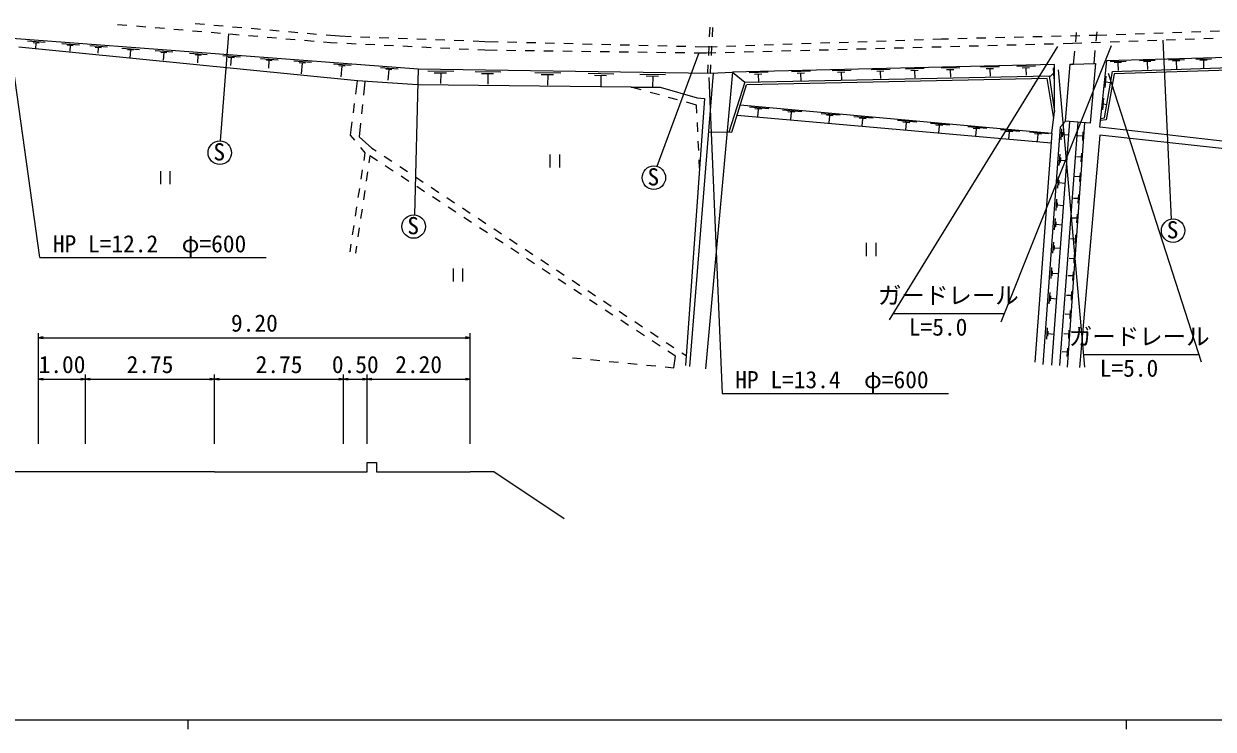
# Model space of a CAD drawing. Units: millimetres at full size, sheet at 1:1000, with parts at other scales. Extents: x 40000 to 680000, y 20000 to 380000.
# Drawn here: x 150522 to 277266, y 204000 to 279155 of the extents above; entities that cross this region are included whole.
import ezdxf
from ezdxf.enums import TextEntityAlignment as Align

# ---------------------------------------------------------------- set-up
doc = ezdxf.new("R2010")
doc.units = ezdxf.units.MM
doc.header["$LTSCALE"] = 1000
for name, color, linetype, lineweight in [('M-BGD', 7, 'Continuous', 13), ('M-STR-HTXT', 7, 'Continuous', 13), ('M-STR-STR1', 1, 'Continuous', 13), ('M-TTL-BAND', 7, 'Continuous', 25)]:
    doc.layers.add(name, color=color, linetype=linetype, lineweight=lineweight)
doc.styles.add('ＭＳ ゴシック', font='')
doc.styles.get('ＭＳ ゴシック').set_extended_font_data('MS Gothic')

# ---------------------------------------------------------------- blocks, each defined once
blk = doc.blocks.new('open_arrow')
at = {"color": 0, "linetype": 'Continuous', "lineweight": -2}
blk.add_lwpolyline([(7.5, 1.25), (0, 0), (7.5, -1.25)], dxfattribs=at)

msp = doc.modelspace()

# ---------------------------------------------------------------- linework, layer by layer
at = {"layer": 'M-BGD'}
for p, q in [((160524, 279097), (161520, 279012)), ((162516, 278927), (163513, 278842)), ((169775, 279068), (168779, 279155)), ((171768, 278896), (170772, 278982)), ((149279, 277607), (192549, 274360)), ((164509, 278757), (165505, 278672)), ((166502, 278587), (167498, 278502)), ((168495, 278417), (169491, 278332)), ((170487, 278247), (171484, 278162)), ((172346, 278088), (171453, 266670)), ((172480, 278077), (173477, 277992)), ((173761, 278723), (172764, 278809)), ((174473, 277907), (175469, 277822)), ((175753, 278550), (174757, 278637)), ((176466, 277737), (177462, 277652)), ((177746, 278378), (176749, 278464)), ((179738, 278205), (178742, 278291)), ((181731, 278032), (180734, 278119)), ((184152, 277822), (182727, 277946)), ((185409, 277775), (184152, 277822)), ((187408, 277700), (186409, 277738)), ((189406, 277625), (188407, 277663)), ((191405, 277550), (190406, 277587)), ((223607, 277780), (223657, 278779)), ((223901, 277770), (223951, 278769)), ((251054, 277583), (250055, 277559)), ((253054, 277632), (252054, 277607)), ((255053, 277681), (254054, 277656)), ((257053, 277729), (256053, 277705)), ((259052, 277778), (258052, 277754)), ((261051, 277827), (260052, 277802)), ((263051, 277876), (262051, 277851)), ((264784, 277918), (264051, 277900)), ((265941, 277957), (264784, 277918)), ((265945, 275229), (356785, 277904)), ((267940, 278025), (266940, 277991)), ((269939, 278093), (268939, 278059)), ((271938, 278160), (270938, 278127)), ((273936, 278228), (272937, 278194)), ((275935, 278296), (274936, 278262)), ((276263, 277572), (277262, 277607)), ((277934, 278364), (276935, 278330)), ((186076, 273063), (149999, 276653)), ((150923, 277325), (152800, 277185)), ((151505, 277169), (152156, 277121)), ((151821, 277102), (151780, 276524)), ((154567, 277052), (156444, 276911)), ((155149, 276896), (155801, 276847)), ((155465, 276829), (155424, 276251)), ((157562, 276827), (159440, 276686)), ((158144, 276671), (158796, 276622)), ((158461, 276604), (158419, 276026)), ((160986, 276570), (162863, 276430)), ((161568, 276414), (162219, 276365)), ((161884, 276347), (161817, 275529)), ((164534, 276304), (166411, 276163)), ((178458, 277567), (179455, 277482)), ((180451, 277397), (181448, 277312)), ((182444, 277227), (183209, 277161)), ((183209, 277161), (183933, 277127)), ((184932, 277079), (185930, 277031)), ((186929, 276983), (187928, 276935)), ((188927, 276887), (189926, 276839)), ((190925, 276791), (191924, 276743)), ((193404, 277475), (192404, 277512)), ((192922, 276694), (193921, 276646)), ((195402, 277400), (194403, 277437)), ((194920, 276598), (195919, 276550)), ((197401, 277325), (196401, 277362)), ((196918, 276502), (197917, 276454)), ((199657, 277240), (198400, 277287)), ((198915, 276406), (199639, 276372)), ((199639, 276372), (200949, 276354)), ((201078, 277206), (199657, 277240)), ((201949, 276341), (202949, 276327)), ((203077, 277158), (202077, 277182)), ((203949, 276314), (204949, 276301)), ((205077, 277110), (204077, 277134)), ((207076, 277062), (206076, 277086)), ((209075, 277014), (208076, 277038)), ((211075, 276966), (210075, 276990)), ((213074, 276918), (212075, 276942)), ((215074, 276869), (214074, 276894)), ((217073, 276821), (216073, 276845)), ((219073, 276773), (218073, 276797)), ((221072, 276725), (220072, 276749)), ((223492, 276667), (222072, 276701)), ((224414, 276699), (223492, 276667)), ((223506, 275783), (223556, 276781)), ((223799, 275773), (223850, 276772)), ((226412, 276767), (225413, 276733)), ((228411, 276835), (227412, 276801)), ((230410, 276904), (229411, 276870)), ((232409, 276972), (231409, 276938)), ((233271, 276319), (234270, 276345)), ((234408, 277041), (233408, 277006)), ((235270, 276372), (236270, 276398)), ((236407, 277109), (235407, 277075)), ((237269, 276424), (238269, 276451)), ((238405, 277177), (237406, 277143)), ((239269, 276477), (240268, 276503)), ((240404, 277246), (239405, 277211)), ((241268, 276530), (242268, 276556)), ((242403, 277314), (241404, 277280)), ((243267, 276582), (244267, 276608)), ((244402, 277382), (243402, 277348)), ((245267, 276635), (246266, 276661)), ((246401, 277451), (245401, 277417)), ((247266, 276687), (248266, 276714)), ((248321, 277516), (247400, 277485)), ((249055, 277534), (248321, 277516)), ((249265, 276740), (250265, 276766)), ((251265, 276793), (252264, 276819)), ((253264, 276845), (254263, 276872)), ((255263, 276898), (256263, 276924)), ((257262, 276950), (258262, 276977)), ((259262, 277003), (260261, 277029)), ((261261, 277056), (262278, 277082)), ((262278, 277082), (263271, 277117)), ((264270, 277152), (265270, 277187)), ((266269, 277222), (267268, 277257)), ((268268, 277292), (269267, 277327)), ((270267, 277362), (271266, 277397)), ((271899, 277419), (272778, 258347)), ((272265, 277432), (273265, 277467)), ((274264, 277502), (275264, 277537)), ((165116, 276148), (165768, 276099)), ((165432, 276081), (165365, 275263)), ((168186, 276030), (170064, 275889)), ((168768, 275874), (169420, 275825)), ((169085, 275807), (169017, 274989)), ((171734, 275764), (173612, 275623)), ((172316, 275608), (172968, 275559)), ((172633, 275540), (172566, 274723)), ((175752, 275462), (177629, 275322)), ((176334, 275306), (176985, 275258)), ((176650, 275239), (176583, 274421)), ((179300, 275196), (181177, 275055)), ((179882, 275040), (180534, 274991)), ((205949, 276287), (206948, 276274)), ((207948, 276260), (208948, 276247)), ((209948, 276234), (210948, 276220)), ((211948, 276207), (212948, 276194)), ((213948, 276180), (214948, 276167)), ((215948, 276153), (216948, 276140)), ((217947, 276127), (218947, 276113)), ((222466, 276066), (217980, 263963)), ((219947, 276100), (220947, 276087)), ((221947, 276073), (223257, 276056)), ((223257, 276056), (224274, 276082)), ((225274, 276109), (226273, 276135)), ((227273, 276161), (228272, 276188)), ((229272, 276214), (230272, 276240)), ((231271, 276267), (232271, 276293)), ((265197, 268134), (265945, 275229)), ((266303, 275144), (267978, 275185)), ((266531, 274081), (307916, 275411)), ((266709, 275047), (267493, 275071)), ((307317, 275121), (266725, 273825)), ((269419, 275235), (271093, 275277)), ((269824, 275138), (270608, 275163)), ((270230, 275079), (270247, 274278)), ((272516, 275302), (274191, 275343)), ((272922, 275205), (273705, 275229)), ((273327, 275146), (273345, 274345)), ((275418, 275387), (277093, 275429)), ((275824, 275290), (276607, 275314)), ((276229, 275231), (276247, 274430)), ((180198, 274973), (180090, 273836)), ((183525, 274879), (185402, 274739)), ((184106, 274723), (184758, 274674)), ((184423, 274656), (184314, 273519)), ((188524, 274504), (190402, 274363)), ((189106, 274348), (189758, 274299)), ((189423, 274281), (189314, 273144)), ((192549, 274360), (192149, 258803)), ((192549, 274360), (223704, 273882)), ((193588, 274150), (196335, 274096)), ((194252, 273940), (195554, 273924)), ((194954, 273846), (194930, 272785)), ((198621, 274073), (201367, 274019)), ((199284, 273863), (200586, 273847)), ((199986, 273769), (199962, 272708)), ((204992, 273975), (207738, 273921)), ((210663, 273888), (213409, 273834)), ((216174, 273804), (218920, 273749)), ((223966, 273895), (221470, 242656)), ((226041, 274000), (223150, 242387)), ((223410, 273887), (223455, 274784)), ((223704, 273882), (223749, 274774)), ((223704, 273882), (226041, 274000)), ((260361, 274802), (226041, 274000)), ((226041, 274000), (227359, 272922)), ((229829, 273989), (227816, 273942)), ((228398, 273801), (229178, 273822)), ((234347, 274094), (232334, 274047)), ((232917, 273907), (233697, 273928)), ((233297, 273839), (233338, 273111)), ((238673, 274195), (236660, 274148)), ((237243, 274008), (238023, 274029)), ((237622, 273940), (237664, 273212)), ((242835, 274293), (240823, 274246)), ((241405, 274105), (242185, 274126)), ((241785, 274038), (241826, 273310)), ((246478, 274378), (244465, 274331)), ((245047, 274190), (245827, 274211)), ((245427, 274123), (245469, 273395)), ((250278, 274467), (248265, 274420)), ((248847, 274279), (249627, 274300)), ((249227, 274212), (249269, 273484)), ((254499, 274565), (252486, 274518)), ((253069, 274378), (253849, 274399)), ((253448, 274310), (253490, 273582)), ((258343, 274655), (256330, 274608)), ((256912, 274468), (257693, 274489)), ((257292, 274400), (257334, 273672)), ((260196, 273867), (259905, 273541)), ((260223, 274449), (260301, 273300)), ((260370, 269804), (260361, 274802)), ((261515, 268766), (262016, 274842)), ((262016, 274842), (262378, 274837)), ((264725, 274907), (264171, 268578)), ((264564, 274908), (264725, 274907)), ((265691, 269120), (266531, 274081)), ((266725, 273825), (265861, 268910)), ((267115, 274988), (267132, 274187)), ((185901, 271670), (186076, 273063)), ((192474, 272642), (186076, 273063)), ((186872, 273011), (186719, 271553)), ((215240, 272398), (192474, 272642)), ((205655, 273765), (206958, 273749)), ((206357, 273671), (206334, 272610)), ((211326, 273678), (212629, 273662)), ((212028, 273584), (212005, 272523)), ((216837, 273593), (218140, 273577)), ((217540, 273499), (217516, 272438)), ((227359, 272922), (225668, 267617)), ((225972, 267613), (227542, 272666)), ((227359, 272922), (259782, 273619)), ((259567, 273320), (227542, 272666)), ((228778, 273734), (228820, 273006)), ((260277, 269068), (259567, 273320)), ((259782, 273619), (260370, 269804)), ((265832, 273575), (265717, 272382)), ((265863, 272971), (266255, 272905)), ((216316, 272106), (215240, 272398)), ((215240, 272398), (218321, 272398)), ((218246, 271582), (217281, 271844)), ((218321, 272398), (222292, 271251)), ((220176, 271057), (219211, 271319)), ((222292, 271251), (223064, 271198)), ((265581, 271235), (265462, 269972)), ((185652, 269686), (185777, 270678)), ((186614, 270559), (186509, 269564)), ((223064, 271198), (221017, 242746)), ((222217, 270503), (221141, 270795)), ((222258, 269643), (222217, 270503)), ((226873, 270513), (260082, 267517)), ((227871, 270293), (229923, 270129)), ((228438, 270127), (229163, 270078)), ((228771, 270026), (228705, 269288)), ((231382, 269976), (233434, 269812)), ((265572, 270623), (265882, 270561)), ((260002, 266451), (226528, 269401)), ((231949, 269810), (232674, 269762)), ((232282, 269710), (232216, 268971)), ((235475, 269607), (237527, 269443)), ((236042, 269441), (236766, 269393)), ((236374, 269341), (236309, 268602)), ((238986, 269290), (241037, 269126)), ((239552, 269125), (240277, 269076)), ((239885, 269024), (239819, 268285)), ((243642, 268870), (245694, 268706)), ((244209, 268705), (244933, 268656)), ((261968, 268734), (260052, 242792)), ((260082, 267517), (260370, 269804)), ((260998, 268179), (261515, 268766)), ((264171, 268578), (261515, 268766)), ((265861, 268910), (265271, 268841)), ((265295, 269070), (265691, 269120)), ((185352, 267301), (185527, 268694)), ((186404, 268570), (186251, 267113)), ((222351, 267645), (222304, 268644)), ((223467, 267648), (225972, 267613)), ((244542, 268604), (244476, 267865)), ((247153, 268553), (249204, 268390)), ((247720, 268388), (248444, 268339)), ((248052, 268287), (247986, 267549)), ((251105, 268197), (253156, 268033)), ((251671, 268031), (252396, 267983)), ((252004, 267931), (251938, 267192)), ((254615, 267880), (256667, 267716)), ((255182, 267715), (255907, 267666)), ((255515, 267614), (255449, 266876)), ((257674, 267641), (259725, 267477)), ((258240, 267475), (258965, 267427)), ((260082, 267517), (258263, 243100)), ((259155, 242841), (260998, 268179)), ((260921, 242740), (262885, 268669)), ((261116, 267979), (261031, 266791)), ((261198, 267623), (261163, 267103)), ((263538, 268623), (261695, 242572)), ((263383, 267627), (263325, 266707)), ((304024, 263751), (265197, 268134)), ((185810, 266741), (185352, 267301)), ((186251, 267113), (187615, 265913)), ((222444, 265647), (222398, 266646)), ((258573, 267375), (258507, 266636)), ((261250, 267370), (261797, 267325)), ((263307, 267183), (262842, 267215)), ((265176, 267294), (263004, 242550)), ((303980, 263061), (265176, 267294)), ((186901, 265407), (186443, 265967)), ((186776, 264589), (186901, 265407)), ((187411, 265078), (187303, 264357)), ((188210, 264554), (187411, 265078)), ((187615, 265913), (188082, 265605)), ((188916, 265054), (189751, 264503)), ((206581, 265232), (206581, 263832)), ((207631, 263832), (207631, 265232)), ((260918, 265251), (260833, 264064)), ((260999, 264896), (260964, 264376)), ((263147, 264933), (262683, 264965)), ((263224, 265377), (263166, 264457)), ((189883, 263458), (189047, 264006)), ((190585, 263952), (191420, 263401)), ((222531, 263789), (222491, 264648)), ((261051, 264643), (261599, 264598)), ((165081, 263470), (165081, 262070)), ((166131, 262070), (166131, 263470)), ((186473, 262612), (186625, 263600)), ((187155, 263368), (187007, 262379)), ((191556, 262362), (190720, 262910)), ((192254, 262850), (193089, 262299)), ((260742, 262842), (260657, 261655)), ((260824, 262487), (260789, 261967)), ((262999, 262837), (262534, 262869)), ((263075, 263281), (263018, 262361)), ((186170, 260635), (186321, 261623)), ((186860, 261390), (186712, 260401)), ((193229, 261266), (192392, 261814)), ((193923, 261748), (194758, 261197)), ((260876, 262234), (261424, 262189)), ((194902, 260169), (194065, 260718)), ((195592, 260646), (196427, 260095)), ((260569, 260458), (260484, 259271)), ((260650, 260103), (260616, 259583)), ((260703, 259850), (261250, 259805)), ((262836, 260526), (262371, 260558)), ((262912, 260970), (262854, 260050)), ((185867, 258658), (186018, 259647)), ((186564, 259412), (186417, 258422)), ((196575, 259073), (195738, 259621)), ((197261, 259544), (198096, 258993)), ((262764, 258874), (262706, 257954)), ((185564, 256681), (185715, 257670)), ((186269, 257433), (186121, 256444)), ((198248, 257977), (197411, 258525)), ((198930, 258442), (199765, 257891)), ((199921, 256881), (199084, 257429)), ((200599, 257340), (201434, 256789)), ((260420, 258404), (260335, 257217)), ((260501, 258049), (260466, 257529)), ((260553, 257796), (261101, 257751)), ((262687, 258430), (262223, 258463)), ((201593, 255785), (200757, 256333)), ((202268, 256238), (203103, 255687)), ((262531, 256220), (262066, 256252)), ((262607, 256663), (262549, 255743)), ((185287, 254875), (185412, 255693)), ((185974, 255455), (185866, 254734)), ((203266, 254689), (202430, 255237)), ((203937, 255136), (204772, 254585)), ((240290, 255813), (240290, 254413)), ((241340, 254413), (241340, 255813)), ((260237, 255900), (260153, 254713)), ((260319, 255545), (260284, 255025)), ((260371, 255292), (260919, 255247)), ((204939, 253593), (204103, 254141)), ((205606, 254034), (206441, 253483)), ((262383, 254124), (261918, 254156)), ((262459, 254568), (262401, 253648)), ((196272, 253088), (196272, 251688)), ((197322, 251688), (197322, 253088)), ((206612, 252497), (205776, 253045)), ((207275, 252931), (208110, 252380)), ((260040, 253191), (259955, 252004)), ((260122, 252836), (260087, 252316)), ((260174, 252583), (260722, 252538)), ((262253, 252288), (261788, 252320)), ((262329, 252732), (262271, 251812)), ((208285, 251401), (207449, 251949)), ((208944, 251829), (209779, 251278)), ((209958, 250305), (209122, 250853)), ((210613, 250727), (211448, 250176)), ((211631, 249209), (210795, 249757)), ((259846, 250523), (259761, 249335)), ((259928, 250167), (259893, 249647)), ((259980, 249914), (260528, 249869)), ((262104, 250192), (261640, 250224)), ((262181, 250636), (262123, 249716)), ((212282, 249625), (213117, 249074)), ((213304, 248113), (212467, 248661)), ((213951, 248523), (214786, 247972)), ((262038, 248625), (261981, 247705)), ((214977, 247017), (214140, 247565)), ((215620, 247421), (216454, 246870)), ((261962, 248181), (261497, 248213)), ((152098, 234408), (152098, 246205)), ((198098, 234408), (198098, 246205)), ((216650, 245921), (215813, 246469)), ((217289, 246319), (218123, 245768)), ((259572, 246753), (259487, 245566)), ((259654, 246398), (259619, 245878)), ((259706, 246145), (260253, 246100)), ((261814, 246085), (261349, 246118)), ((261890, 246529), (261832, 245609)), ((152098, 245705), (198098, 245705)), ((218323, 244825), (217486, 245373)), ((218958, 245217), (219792, 244666)), ((209005, 243568), (209924, 243479)), ((210920, 243382), (211915, 243284)), ((219959, 243753), (219159, 244277)), ((219801, 242515), (219959, 243753)), ((220627, 244115), (221093, 243807)), ((261648, 244167), (261183, 244200)), ((261724, 244611), (261666, 243691)), ((212910, 243187), (213905, 243090)), ((214901, 242993), (215896, 242896)), ((216891, 242799), (217887, 242702)), ((218882, 242605), (219801, 242515)), ((152098, 234408), (152098, 241791)), ((152098, 241291), (157098, 241291)), ((157098, 234408), (157098, 241791)), ((157098, 234408), (157098, 241791)), ((157098, 241291), (170848, 241291)), ((170848, 234408), (170848, 241791)), ((170848, 234408), (170848, 241791)), ((170848, 241291), (184598, 241291)), ((184598, 234408), (184598, 241791)), ((184598, 234408), (184598, 241791)), ((184598, 241291), (187098, 241291)), ((187098, 234408), (187098, 241791)), ((187098, 234408), (187098, 241791)), ((187098, 241291), (198098, 241291)), ((198098, 234408), (198098, 241791)), ((187098, 231408), (187098, 232408)), ((187098, 232408), (188098, 232408)), ((188098, 232408), (188098, 231408)), ((152098, 231408), (149598, 231408)), ((157098, 231408), (152098, 231408)), ((170848, 231408), (157098, 231408)), ((170848, 231408), (184598, 231408)), ((184598, 231408), (187098, 231408)), ((188098, 231408), (198098, 231408)), ((200598, 231408), (198098, 231408)), ((208098, 226408), (200598, 231408))]:
    msp.add_line(p, q, dxfattribs=at)
for centre in [(171407, 265420), (217661, 262755), (192068, 257556), (272993, 257115)]:
    msp.add_circle(centre, 1250, dxfattribs=at)
at = {"layer": 'M-STR-HTXT'}
for p, q in [((152236, 254252), (149015, 277463)), ((260670, 276741), (242726, 247630)), ((266389, 276802), (254638, 247377)), ((263599, 242571), (260777, 274264)), ((266089, 273910), (275987, 243134)), ((223534, 273441), (224948, 239774)), ((152236, 254252), (176354, 254252)), ((243139, 248300), (255007, 248300)), ((263479, 243922), (275734, 243922)), ((224948, 239774), (249066, 239774))]:
    msp.add_line(p, q, dxfattribs=at)
at = {"layer": 'M-STR-STR1'}
for p, q in [((262614, 277223), (262712, 278218)), ((264800, 277297), (264899, 278292)), ((264564, 274908), (264702, 276302)), ((262378, 274837), (262515, 276227)), ((262378, 274837), (264564, 274908))]:
    msp.add_line(p, q, dxfattribs=at)
at = {"layer": 'M-TTL-BAND'}
for p, q in [((40000, 205000), (579000, 205000)), ((168000, 205000), (168000, 204000)), ((268000, 205000), (268000, 204000))]:
    msp.add_line(p, q, dxfattribs=at)

# ---------------------------------------------------------------- block references
at = {"layer": 'M-BGD', "xscale": 66.7, "yscale": 66.7}
for p in [(152098, 245705), (152098, 241291), (157098, 241291), (170848, 241291), (184598, 241291), (187098, 241291)]:
    msp.add_blockref('open_arrow', p, dxfattribs=at)
at = {"layer": 'M-BGD', "xscale": 66.7, "yscale": 66.7, "rotation": 180}
for p in [(198098, 245705), (157098, 241291), (170848, 241291), (184598, 241291), (187098, 241291), (198098, 241291)]:
    msp.add_blockref('open_arrow', p, dxfattribs=at)

# ---------------------------------------------------------------- texts
at = {"layer": 'M-BGD', "style": 'ＭＳ ゴシック'}
for p in [(170729, 264047), (216982, 261381), (191389, 256182), (272314, 255742)]:
    msp.add_text('S', height=1833, dxfattribs=at).set_placement(p, align=Align.BOTTOM_LEFT)
for s, p in [('9.20', (175098, 245805)), ('1.00', (154598, 241391)), ('2.75', (163973, 241391)), ('2.75', (177723, 241391)), ('0.50', (185848, 241391)), ('2.20', (192598, 241391))]:
    msp.add_text(s, height=1833, dxfattribs=at).set_placement(p, align=Align.BOTTOM_CENTER)
at = {"layer": 'M-STR-HTXT', "style": 'ＭＳ ゴシック'}
for s, p in [('HP L=12.2\u3000φ=600', (153623, 254252)), ('ガードレール', (241543, 248750)), ('L=5.0', (244834, 245380)), ('ガードレール', (261883, 244373)), ('L=5.0', (265174, 241003)), ('HP L=13.4\u3000φ=600', (226335, 239774))]:
    msp.add_text(s, height=1833, dxfattribs=at).set_placement(p, align=Align.BOTTOM_LEFT)

doc.saveas('drawing.dxf')
